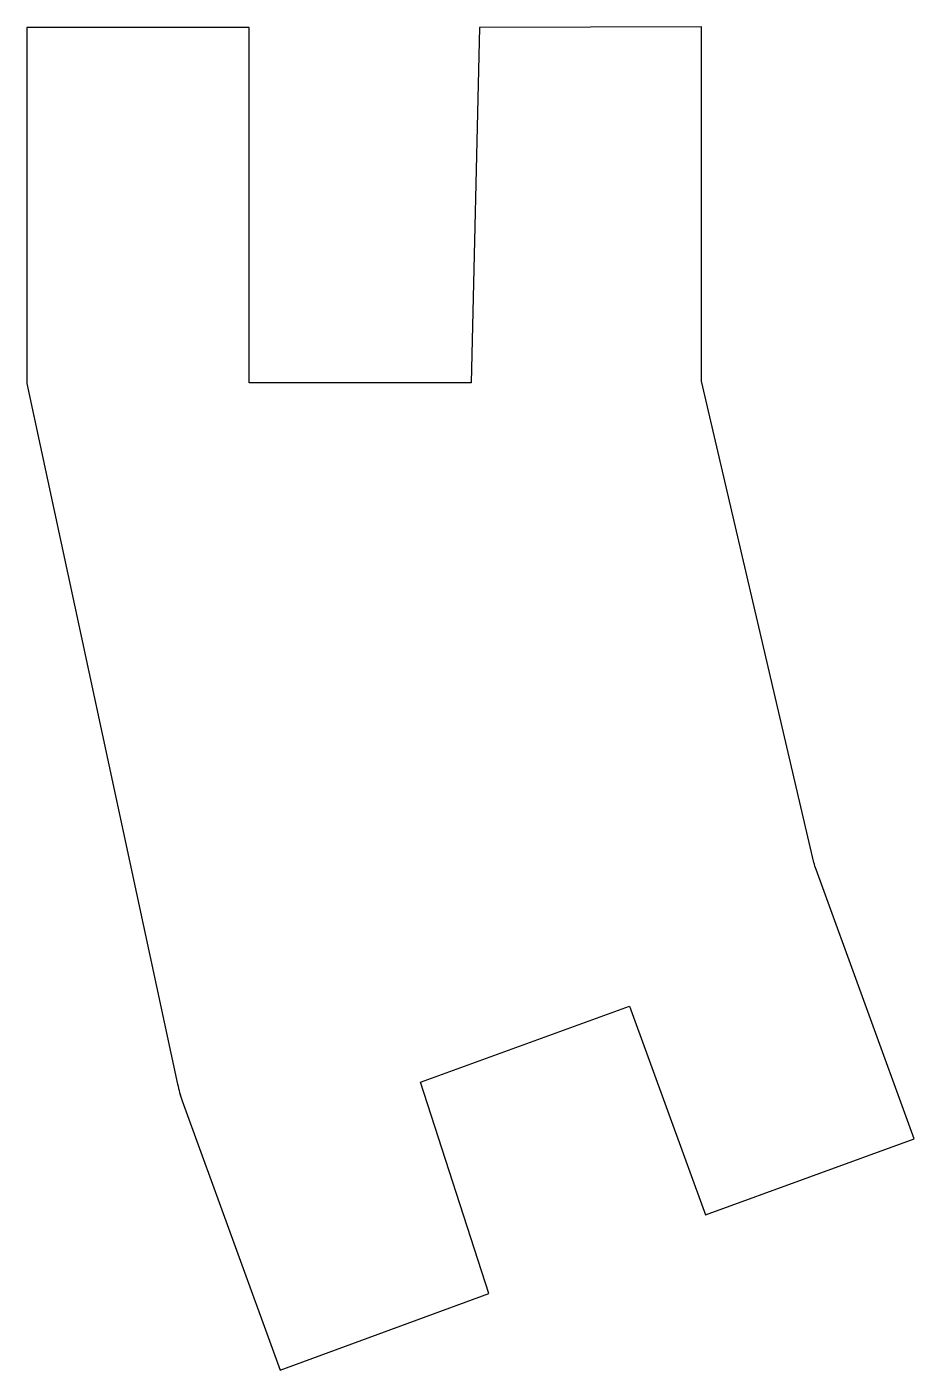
# Model space of a CAD drawing. Header units: millimetres. Extents: x -5 to 9, y -22.6 to -1.4.
import ezdxf

# ---------------------------------------------------------------- set-up
doc = ezdxf.new("R2010")
doc.units = ezdxf.units.MM
doc.layers.get('0').update_dxf_attribs({"linetype": 'CONTINUOUS'})

msp = doc.modelspace()

# ---------------------------------------------------------------- linework, layer by layer
msp.add_lwpolyline([(5.631, -7), (5.631, -1.415), (2.131, -1.426), (2, -7.026), (-1.5, -7.026), (-1.5, -1.426), (-5, -1.426), (-5, -7.036), (-2.626, -18.079, 0.034232), (-2.551, -18.342), (-1.008, -22.586), (2.277, -21.379), (1.204, -18.046), (4.494, -16.848), (5.691, -20.137), (8.98, -18.94), (7.436, -14.698, -0.029913), (7.402, -14.583)], format="xyb", close=True)
msp.add_arc((-0.671, -17.659), 2, 192.1314, 199.9739)

doc.saveas('drawing.dxf')
